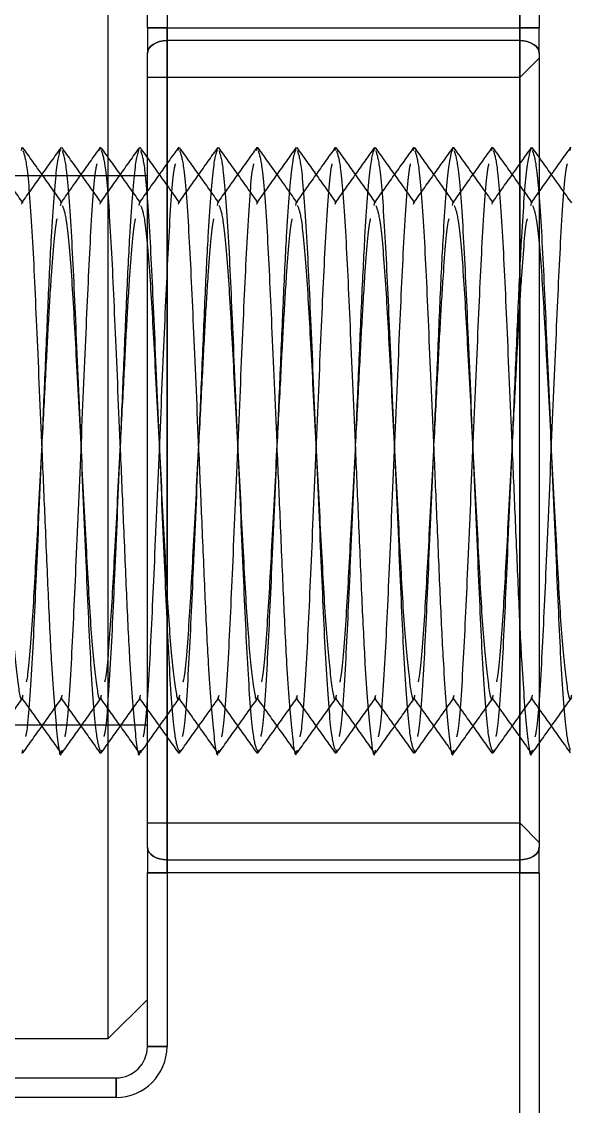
# Model space of a CAD drawing. Header units: metres. Extents: x 0 to 21025, y 0 to 14850.
# Drawn here: x 2132.36 to 2146.36, y 13167.96 to 13195.61 of the extents above; entities that cross this region are included whole.
import ezdxf

# ---------------------------------------------------------------- set-up
doc = ezdxf.new("R2010")
doc.units = ezdxf.units.M
doc.header["$LTSCALE"] = 25
doc.linetypes.add('HIDDEN2', pattern=[4.7625, 3.175, -1.5875])
doc.layers.add('SL4', color=4, linetype='Continuous')
doc.layers.add('ST1', color=7, linetype='HIDDEN2')

msp = doc.modelspace()

# ---------------------------------------------------------------- linework, layer by layer
at = {"layer": 'SL4'}
for radius in [125, 123.91, 122.777, 119.686, 89.286]:
    msp.add_circle((2083.564, 13184.681), radius, dxfattribs=at)
for radius, start, end in [(104.464, 171.10617, 157.38407), (98.5, 170.88256, 157.60769), (93.236, 168.80946, 159.68078), (92.147, 167.89305, 74.24512)]:
    msp.add_arc((2083.564, 13184.681), radius, start, end, dxfattribs=at)
msp.add_open_spline([(2143.646, 13134.586), (2137.933, 13136.198), (2126.507, 13139.421), (2109.351, 13144.261), (2092.158, 13149.111), (2074.908, 13153.978), (2057.656, 13158.845), (2040.46, 13163.696), (2023.302, 13168.537), (2011.874, 13171.761), (2006.16, 13173.373)], degree=3, knots=[0, 0, 0, 0, 0.124879, 0.249755, 0.374717, 0.499956, 0.625212, 0.750198, 0.875098, 1, 1, 1, 1], dxfattribs=at)
at = {"layer": 'ST1'}
for p, q in [((2145.064, 13209.681), (2145.064, 13195.452)), ((2145.064, 13195.452), (2145.064, 13200.476)), ((2145.564, 13200.335), (2145.564, 13195.452)), ((2134.564, 13184.681), (2134.564, 13199.681)), ((2135.564, 13195.452), (2135.564, 13199.881)), ((2136.064, 13199.881), (2136.064, 13195.452)), ((2136.064, 13195.452), (2135.564, 13195.452)), ((2135.564, 13195.452), (2135.564, 13194.799)), ((2135.564, 13195.452), (2136.064, 13195.452)), ((2136.064, 13195.452), (2135.564, 13195.452)), ((2135.564, 13195.452), (2136.064, 13195.452)), ((2136.064, 13195.452), (2145.064, 13195.452)), ((2136.064, 13195.452), (2136.064, 13195.125)), ((2136.064, 13195.452), (2136.064, 13195.125)), ((2136.064, 13195.125), (2136.064, 13195.452)), ((2136.064, 13195.125), (2136.064, 13195.452)), ((2145.064, 13195.452), (2145.064, 13195.125)), ((2145.064, 13195.452), (2145.564, 13195.452)), ((2145.064, 13195.452), (2145.564, 13195.452)), ((2145.064, 13195.452), (2145.064, 13195.125)), ((2145.064, 13195.125), (2145.064, 13195.452)), ((2145.564, 13195.452), (2145.064, 13195.452)), ((2145.564, 13195.452), (2145.064, 13195.452)), ((2145.064, 13195.125), (2145.064, 13195.452)), ((2145.564, 13194.799), (2145.564, 13195.452)), ((2145.064, 13195.125), (2136.064, 13195.125)), ((2136.064, 13195.125), (2136.064, 13174.237)), ((2136.064, 13174.237), (2136.064, 13195.125)), ((2136.064, 13195.125), (2136.064, 13174.237)), ((2136.064, 13174.237), (2136.064, 13195.125)), ((2145.064, 13174.237), (2145.064, 13195.125)), ((2145.064, 13195.125), (2145.064, 13194.181)), ((2145.064, 13194.181), (2145.064, 13195.125)), ((2145.064, 13195.125), (2145.064, 13194.181)), ((2135.564, 13174.564), (2135.564, 13194.799)), ((2145.564, 13194.681), (2145.064, 13194.181)), ((2145.564, 13194.799), (2145.564, 13174.564)), ((2145.064, 13194.181), (2135.564, 13194.181)), ((2145.064, 13194.181), (2145.064, 13175.181)), ((2132.352, 13192.324), (2132.37, 13192.409)), ((2134.352, 13192.324), (2134.37, 13192.409)), ((2136.352, 13192.324), (2136.37, 13192.409)), ((2138.352, 13192.324), (2138.37, 13192.409)), ((2140.352, 13192.324), (2140.37, 13192.409)), ((2142.352, 13192.324), (2142.37, 13192.409)), ((2144.352, 13192.324), (2144.37, 13192.409)), ((2146.352, 13192.324), (2146.37, 13192.409)), ((2135.564, 13191.681), (2121.564, 13191.681)), ((2132.357, 13190.953), (2132.37, 13191.003)), ((2133.35, 13190.923), (2133.37, 13191.003)), ((2134.357, 13190.953), (2134.37, 13191.003)), ((2135.35, 13190.923), (2135.37, 13191.003)), ((2136.357, 13190.953), (2136.37, 13191.003)), ((2137.35, 13190.923), (2137.37, 13191.003)), ((2138.357, 13190.953), (2138.37, 13191.003)), ((2139.35, 13190.923), (2139.37, 13191.003)), ((2140.357, 13190.953), (2140.37, 13191.003)), ((2141.35, 13190.923), (2141.37, 13191.003)), ((2142.357, 13190.953), (2142.37, 13191.003)), ((2143.35, 13190.923), (2143.37, 13191.003)), ((2144.357, 13190.953), (2144.37, 13191.003)), ((2145.35, 13190.923), (2145.37, 13191.003)), ((2134.564, 13169.681), (2134.564, 13184.681)), ((2133.37, 13178.36), (2133.391, 13178.439)), ((2135.37, 13178.36), (2135.391, 13178.439)), ((2137.37, 13178.36), (2137.391, 13178.439)), ((2139.37, 13178.36), (2139.391, 13178.439)), ((2141.37, 13178.36), (2141.391, 13178.439)), ((2143.37, 13178.36), (2143.391, 13178.439)), ((2145.37, 13178.36), (2145.391, 13178.439)), ((2121.564, 13177.681), (2135.564, 13177.681)), ((2132.37, 13176.954), (2132.389, 13177.042)), ((2134.37, 13176.954), (2134.389, 13177.042)), ((2136.37, 13176.954), (2136.389, 13177.042)), ((2138.37, 13176.954), (2138.389, 13177.042)), ((2140.37, 13176.954), (2140.389, 13177.042)), ((2142.37, 13176.954), (2142.389, 13177.042)), ((2144.37, 13176.954), (2144.389, 13177.042)), ((2135.564, 13175.181), (2145.064, 13175.181)), ((2145.064, 13175.181), (2145.564, 13174.681)), ((2145.064, 13175.181), (2145.064, 13174.237)), ((2145.064, 13174.237), (2145.064, 13175.181)), ((2145.064, 13175.181), (2145.064, 13174.237)), ((2135.564, 13174.564), (2135.564, 13173.911)), ((2145.564, 13173.911), (2145.564, 13174.564)), ((2136.064, 13174.237), (2145.064, 13174.237)), ((2136.064, 13174.237), (2136.064, 13173.911)), ((2136.064, 13174.237), (2136.064, 13173.911)), ((2136.064, 13173.911), (2136.064, 13174.237)), ((2136.064, 13173.911), (2136.064, 13174.237)), ((2145.064, 13174.237), (2145.064, 13173.911)), ((2145.064, 13174.237), (2145.064, 13173.911)), ((2145.064, 13173.911), (2145.064, 13174.237)), ((2145.064, 13173.911), (2145.064, 13174.237)), ((2135.564, 13173.911), (2136.064, 13173.911)), ((2135.564, 13169.481), (2135.564, 13173.911)), ((2136.064, 13173.911), (2135.564, 13173.911)), ((2135.564, 13173.911), (2136.064, 13173.911)), ((2136.064, 13173.911), (2135.564, 13173.911)), ((2145.064, 13173.911), (2136.064, 13173.911)), ((2136.064, 13173.911), (2136.064, 13169.481)), ((2145.564, 13173.911), (2145.064, 13173.911)), ((2145.064, 13159.681), (2145.064, 13173.911)), ((2145.564, 13173.911), (2145.064, 13173.911)), ((2145.064, 13173.911), (2145.564, 13173.911)), ((2145.064, 13173.911), (2145.564, 13173.911)), ((2145.564, 13173.911), (2145.564, 13159.681)), ((2134.564, 13169.681), (2135.564, 13170.681)), ((2122.564, 13169.681), (2134.564, 13169.681)), ((2135.564, 13169.481), (2136.064, 13169.481)), ((2136.064, 13169.481), (2135.564, 13169.481)), ((2135.564, 13169.481), (2136.064, 13169.481)), ((2136.064, 13169.481), (2135.564, 13169.481)), ((2120.364, 13168.681), (2134.764, 13168.681)), ((2134.764, 13168.681), (2134.764, 13168.181)), ((2134.764, 13168.181), (2134.764, 13168.681)), ((2134.764, 13168.681), (2134.764, 13168.181)), ((2134.764, 13168.181), (2134.764, 13168.681)), ((2134.764, 13168.181), (2120.364, 13168.181))]:
    msp.add_line(p, q, dxfattribs=at)
at = {"layer": 'ST1', "flags": 128}
for points in [[(2135.564, 13194.799), (2135.574, 13194.862), (2135.602, 13194.924), (2135.648, 13194.98), (2135.711, 13195.03), (2135.786, 13195.07), (2135.873, 13195.1), (2135.967, 13195.119), (2136.064, 13195.125)], [(2135.564, 13194.799), (2135.574, 13194.862), (2135.602, 13194.924), (2135.648, 13194.98), (2135.711, 13195.03), (2135.786, 13195.07), (2135.873, 13195.1), (2135.967, 13195.119), (2136.064, 13195.125)], [(2136.064, 13195.125), (2135.967, 13195.119), (2135.873, 13195.1), (2135.786, 13195.07), (2135.711, 13195.03), (2135.648, 13194.98), (2135.602, 13194.924), (2135.574, 13194.862), (2135.564, 13194.799)], [(2136.064, 13195.125), (2135.967, 13195.119), (2135.873, 13195.1), (2135.786, 13195.07), (2135.711, 13195.03), (2135.648, 13194.98), (2135.602, 13194.924), (2135.574, 13194.862), (2135.564, 13194.799)], [(2145.064, 13195.125), (2145.162, 13195.119), (2145.255, 13195.1), (2145.342, 13195.07), (2145.418, 13195.03), (2145.48, 13194.98), (2145.526, 13194.924), (2145.555, 13194.862), (2145.564, 13194.799)], [(2145.564, 13194.799), (2145.555, 13194.862), (2145.526, 13194.924), (2145.48, 13194.98), (2145.418, 13195.03), (2145.342, 13195.07), (2145.255, 13195.1), (2145.162, 13195.119), (2145.064, 13195.125)], [(2145.064, 13195.125), (2145.162, 13195.119), (2145.255, 13195.1), (2145.342, 13195.07), (2145.418, 13195.03), (2145.48, 13194.98), (2145.526, 13194.924), (2145.555, 13194.862), (2145.564, 13194.799)], [(2145.564, 13194.799), (2145.555, 13194.862), (2145.526, 13194.924), (2145.48, 13194.98), (2145.418, 13195.03), (2145.342, 13195.07), (2145.255, 13195.1), (2145.162, 13195.119), (2145.064, 13195.125)], [(2136.064, 13174.237), (2135.967, 13174.244), (2135.873, 13174.262), (2135.786, 13174.292), (2135.711, 13174.333), (2135.648, 13174.382), (2135.602, 13174.439), (2135.574, 13174.5), (2135.564, 13174.564)], [(2136.064, 13174.237), (2135.967, 13174.244), (2135.873, 13174.262), (2135.786, 13174.292), (2135.711, 13174.333), (2135.648, 13174.382), (2135.602, 13174.439), (2135.574, 13174.5), (2135.564, 13174.564)], [(2135.564, 13174.564), (2135.574, 13174.5), (2135.602, 13174.439), (2135.648, 13174.382), (2135.711, 13174.333), (2135.786, 13174.292), (2135.873, 13174.262), (2135.967, 13174.244), (2136.064, 13174.237)], [(2135.564, 13174.564), (2135.574, 13174.5), (2135.602, 13174.439), (2135.648, 13174.382), (2135.711, 13174.333), (2135.786, 13174.292), (2135.873, 13174.262), (2135.967, 13174.244), (2136.064, 13174.237)], [(2145.564, 13174.564), (2145.555, 13174.5), (2145.526, 13174.439), (2145.48, 13174.382), (2145.418, 13174.333), (2145.342, 13174.292), (2145.255, 13174.262), (2145.162, 13174.244), (2145.064, 13174.237)], [(2145.064, 13174.237), (2145.162, 13174.244), (2145.255, 13174.262), (2145.342, 13174.292), (2145.418, 13174.333), (2145.48, 13174.382), (2145.526, 13174.439), (2145.555, 13174.5), (2145.564, 13174.564)], [(2145.564, 13174.564), (2145.555, 13174.5), (2145.526, 13174.439), (2145.48, 13174.382), (2145.418, 13174.333), (2145.342, 13174.292), (2145.255, 13174.262), (2145.162, 13174.244), (2145.064, 13174.237)], [(2145.064, 13174.237), (2145.162, 13174.244), (2145.255, 13174.262), (2145.342, 13174.292), (2145.418, 13174.333), (2145.48, 13174.382), (2145.526, 13174.439), (2145.555, 13174.5), (2145.564, 13174.564)]]:
    msp.add_lwpolyline(points, dxfattribs=at)
at = {"layer": 'ST1'}
for radius in [114.333, 92.131, 89.448]:
    msp.add_circle((2083.564, 13184.681), radius, dxfattribs=at)
for radius in [1.3, 0.8, 1.3, 1.3, 1.3]:
    msp.add_arc((2134.764, 13169.481), radius, 270, 0, dxfattribs=at)
for points, knots in [([(2132.39, 13190.989), (2132.222, 13191.223), (2131.888, 13191.693), (2131.553, 13192.163), (2131.386, 13192.397)], [0, 0, 0, 0, 0.499937, 1, 1, 1, 1]), ([(2133.36, 13192.404), (2133.193, 13192.169), (2132.859, 13191.7), (2132.525, 13191.231), (2132.357, 13190.997)], [0, 0, 0, 0, 0.500035, 1, 1, 1, 1]), ([(2133.39, 13190.988), (2133.223, 13191.223), (2132.889, 13191.692), (2132.554, 13192.161), (2132.387, 13192.395)], [0, 0, 0, 0, 0.49997, 1, 1, 1, 1]), ([(2132.389, 13192.32), (2132.423, 13192.218), (2132.498, 13191.992), (2132.627, 13190.27), (2132.74, 13187.721), (2132.853, 13185.083), (2132.954, 13182.756), (2133.033, 13180.868), (2133.127, 13178.898), (2133.25, 13177.427), (2133.335, 13176.76), (2133.382, 13177.005), (2133.387, 13177.035)], [0, 0, 0, 0, 0.105235, 0.232658, 0.35505, 0.481371, 0.557428, 0.64442, 0.730956, 0.858379, 0.982548, 1, 1, 1, 1]), ([(2132.461, 13177.385), (2132.471, 13177.426), (2132.523, 13177.631), (2132.627, 13179.128), (2132.74, 13181.632), (2132.853, 13184.281), (2132.954, 13186.605), (2133.033, 13188.5), (2133.127, 13190.442), (2133.25, 13192.063), (2133.33, 13192.294), (2133.37, 13192.409)], [0, 0, 0, 0, 0.035067, 0.175217, 0.309833, 0.448769, 0.532422, 0.628103, 0.72328, 0.863429, 1, 1, 1, 1]), ([(2134.354, 13192.397), (2134.187, 13192.162), (2133.852, 13191.692), (2133.518, 13191.223), (2133.35, 13190.988)], [0, 0, 0, 0, 0.5000596, 1, 1, 1, 1]), ([(2134.39, 13190.989), (2134.222, 13191.223), (2133.888, 13191.693), (2133.553, 13192.163), (2133.386, 13192.397)], [0, 0, 0, 0, 0.4999369, 1, 1, 1, 1]), ([(2133.387, 13192.327), (2133.422, 13192.224), (2133.497, 13191.997), (2133.627, 13190.271), (2133.74, 13187.719), (2133.87, 13184.681), (2134.001, 13181.643), (2134.113, 13179.092), (2134.243, 13177.367), (2134.318, 13177.141), (2134.352, 13177.038)], [0, 0, 0, 0, 0.1105714, 0.242596, 0.3694081, 0.5002899, 0.6311716, 0.7579837, 0.8900083, 1, 1, 1, 1]), ([(2135.36, 13192.404), (2135.193, 13192.169), (2134.859, 13191.7), (2134.525, 13191.231), (2134.357, 13190.997)], [0, 0, 0, 0, 0.500035, 1, 1, 1, 1]), ([(2135.39, 13190.988), (2135.223, 13191.223), (2134.889, 13191.692), (2134.554, 13192.161), (2134.387, 13192.395)], [0, 0, 0, 0, 0.49997, 1, 1, 1, 1]), ([(2134.389, 13192.32), (2134.423, 13192.218), (2134.498, 13191.992), (2134.627, 13190.27), (2134.74, 13187.721), (2134.853, 13185.083), (2134.954, 13182.756), (2135.033, 13180.868), (2135.127, 13178.898), (2135.25, 13177.427), (2135.335, 13176.76), (2135.382, 13177.005), (2135.387, 13177.035)], [0, 0, 0, 0, 0.105235, 0.232658, 0.35505, 0.481371, 0.557428, 0.64442, 0.730956, 0.858379, 0.982548, 1, 1, 1, 1]), ([(2134.461, 13177.385), (2134.471, 13177.426), (2134.523, 13177.631), (2134.627, 13179.128), (2134.74, 13181.632), (2134.853, 13184.281), (2134.954, 13186.605), (2135.033, 13188.5), (2135.127, 13190.442), (2135.25, 13192.063), (2135.33, 13192.294), (2135.37, 13192.409)], [0, 0, 0, 0, 0.035067, 0.175217, 0.309833, 0.448769, 0.532422, 0.628103, 0.72328, 0.863429, 1, 1, 1, 1]), ([(2136.354, 13192.397), (2136.187, 13192.162), (2135.852, 13191.692), (2135.518, 13191.223), (2135.35, 13190.988)], [0, 0, 0, 0, 0.50006, 1, 1, 1, 1]), ([(2136.39, 13190.989), (2136.222, 13191.223), (2135.888, 13191.693), (2135.553, 13192.163), (2135.386, 13192.397)], [0, 0, 0, 0, 0.499937, 1, 1, 1, 1]), ([(2135.387, 13192.327), (2135.422, 13192.224), (2135.497, 13191.997), (2135.627, 13190.271), (2135.74, 13187.719), (2135.87, 13184.681), (2136.001, 13181.643), (2136.113, 13179.092), (2136.243, 13177.367), (2136.318, 13177.141), (2136.352, 13177.038)], [0, 0, 0, 0, 0.110571, 0.242596, 0.369408, 0.50029, 0.631172, 0.757984, 0.890008, 1, 1, 1, 1]), ([(2137.36, 13192.404), (2137.193, 13192.169), (2136.859, 13191.7), (2136.525, 13191.231), (2136.357, 13190.997)], [0, 0, 0, 0, 0.500035, 1, 1, 1, 1]), ([(2137.39, 13190.988), (2137.223, 13191.223), (2136.889, 13191.692), (2136.554, 13192.161), (2136.387, 13192.395)], [0, 0, 0, 0, 0.49997, 1, 1, 1, 1]), ([(2136.389, 13192.32), (2136.423, 13192.218), (2136.498, 13191.992), (2136.627, 13190.27), (2136.74, 13187.721), (2136.853, 13185.083), (2136.954, 13182.756), (2137.033, 13180.868), (2137.127, 13178.898), (2137.25, 13177.427), (2137.335, 13176.76), (2137.382, 13177.005), (2137.387, 13177.035)], [0, 0, 0, 0, 0.105235, 0.232658, 0.35505, 0.481371, 0.557428, 0.64442, 0.730956, 0.858379, 0.982548, 1, 1, 1, 1]), ([(2136.461, 13177.385), (2136.471, 13177.426), (2136.523, 13177.631), (2136.627, 13179.128), (2136.74, 13181.632), (2136.853, 13184.281), (2136.954, 13186.605), (2137.033, 13188.5), (2137.127, 13190.442), (2137.25, 13192.063), (2137.33, 13192.294), (2137.37, 13192.409)], [0, 0, 0, 0, 0.035067, 0.175217, 0.309833, 0.448769, 0.532422, 0.628103, 0.72328, 0.863429, 1, 1, 1, 1]), ([(2138.354, 13192.397), (2138.187, 13192.162), (2137.852, 13191.692), (2137.518, 13191.223), (2137.35, 13190.988)], [0, 0, 0, 0, 0.50006, 1, 1, 1, 1]), ([(2138.39, 13190.989), (2138.222, 13191.223), (2137.888, 13191.693), (2137.553, 13192.163), (2137.386, 13192.397)], [0, 0, 0, 0, 0.499937, 1, 1, 1, 1]), ([(2137.387, 13192.327), (2137.422, 13192.224), (2137.497, 13191.997), (2137.627, 13190.271), (2137.74, 13187.719), (2137.87, 13184.681), (2138.001, 13181.643), (2138.113, 13179.092), (2138.243, 13177.367), (2138.318, 13177.141), (2138.352, 13177.038)], [0, 0, 0, 0, 0.110571, 0.242596, 0.369408, 0.50029, 0.631172, 0.757984, 0.890008, 1, 1, 1, 1]), ([(2139.36, 13192.404), (2139.193, 13192.169), (2138.859, 13191.7), (2138.525, 13191.231), (2138.357, 13190.997)], [0, 0, 0, 0, 0.500035, 1, 1, 1, 1]), ([(2139.39, 13190.988), (2139.223, 13191.223), (2138.889, 13191.692), (2138.554, 13192.161), (2138.387, 13192.395)], [0, 0, 0, 0, 0.49997, 1, 1, 1, 1]), ([(2138.389, 13192.32), (2138.423, 13192.218), (2138.498, 13191.992), (2138.627, 13190.27), (2138.74, 13187.721), (2138.853, 13185.083), (2138.954, 13182.756), (2139.033, 13180.868), (2139.127, 13178.898), (2139.25, 13177.427), (2139.335, 13176.76), (2139.382, 13177.005), (2139.387, 13177.035)], [0, 0, 0, 0, 0.105235, 0.232658, 0.35505, 0.481371, 0.557428, 0.64442, 0.730956, 0.858379, 0.982548, 1, 1, 1, 1]), ([(2138.461, 13177.385), (2138.471, 13177.426), (2138.523, 13177.631), (2138.627, 13179.128), (2138.74, 13181.632), (2138.853, 13184.281), (2138.954, 13186.605), (2139.033, 13188.5), (2139.127, 13190.442), (2139.25, 13192.063), (2139.33, 13192.294), (2139.37, 13192.409)], [0, 0, 0, 0, 0.035067, 0.175217, 0.309833, 0.448769, 0.532422, 0.628103, 0.72328, 0.863429, 1, 1, 1, 1]), ([(2140.354, 13192.397), (2140.187, 13192.162), (2139.852, 13191.692), (2139.518, 13191.223), (2139.35, 13190.988)], [0, 0, 0, 0, 0.50006, 1, 1, 1, 1]), ([(2140.39, 13190.989), (2140.222, 13191.223), (2139.888, 13191.693), (2139.553, 13192.163), (2139.386, 13192.397)], [0, 0, 0, 0, 0.4999369, 1, 1, 1, 1]), ([(2139.387, 13192.327), (2139.422, 13192.224), (2139.497, 13191.997), (2139.627, 13190.271), (2139.74, 13187.719), (2139.87, 13184.681), (2140.001, 13181.643), (2140.113, 13179.092), (2140.243, 13177.367), (2140.318, 13177.141), (2140.352, 13177.038)], [0, 0, 0, 0, 0.110571, 0.242596, 0.369408, 0.50029, 0.631172, 0.757984, 0.890008, 1, 1, 1, 1]), ([(2141.36, 13192.404), (2141.193, 13192.169), (2140.859, 13191.7), (2140.525, 13191.231), (2140.357, 13190.997)], [0, 0, 0, 0, 0.5000352, 1, 1, 1, 1]), ([(2141.39, 13190.988), (2141.223, 13191.223), (2140.889, 13191.692), (2140.554, 13192.161), (2140.387, 13192.395)], [0, 0, 0, 0, 0.49997, 1, 1, 1, 1]), ([(2140.389, 13192.32), (2140.423, 13192.218), (2140.498, 13191.992), (2140.627, 13190.27), (2140.74, 13187.721), (2140.853, 13185.083), (2140.954, 13182.756), (2141.033, 13180.868), (2141.127, 13178.898), (2141.25, 13177.427), (2141.335, 13176.76), (2141.382, 13177.005), (2141.387, 13177.035)], [0, 0, 0, 0, 0.105235, 0.232658, 0.35505, 0.481371, 0.557428, 0.64442, 0.730956, 0.858379, 0.982548, 1, 1, 1, 1]), ([(2140.461, 13177.385), (2140.471, 13177.426), (2140.523, 13177.631), (2140.627, 13179.128), (2140.74, 13181.632), (2140.853, 13184.281), (2140.954, 13186.605), (2141.033, 13188.5), (2141.127, 13190.442), (2141.25, 13192.063), (2141.33, 13192.294), (2141.37, 13192.409)], [0, 0, 0, 0, 0.035067, 0.175217, 0.309833, 0.448769, 0.532422, 0.628103, 0.72328, 0.863429, 1, 1, 1, 1]), ([(2142.354, 13192.397), (2142.187, 13192.162), (2141.852, 13191.692), (2141.518, 13191.223), (2141.35, 13190.988)], [0, 0, 0, 0, 0.50006, 1, 1, 1, 1]), ([(2142.39, 13190.989), (2142.222, 13191.223), (2141.888, 13191.693), (2141.553, 13192.163), (2141.386, 13192.397)], [0, 0, 0, 0, 0.499937, 1, 1, 1, 1]), ([(2141.387, 13192.327), (2141.422, 13192.224), (2141.497, 13191.997), (2141.627, 13190.271), (2141.74, 13187.719), (2141.87, 13184.681), (2142.001, 13181.643), (2142.113, 13179.092), (2142.243, 13177.367), (2142.318, 13177.141), (2142.352, 13177.038)], [0, 0, 0, 0, 0.110571, 0.242596, 0.369408, 0.50029, 0.631172, 0.757984, 0.890008, 1, 1, 1, 1]), ([(2143.36, 13192.404), (2143.193, 13192.169), (2142.859, 13191.7), (2142.525, 13191.231), (2142.357, 13190.997)], [0, 0, 0, 0, 0.500035, 1, 1, 1, 1]), ([(2143.39, 13190.988), (2143.223, 13191.223), (2142.889, 13191.692), (2142.554, 13192.161), (2142.387, 13192.395)], [0, 0, 0, 0, 0.49997, 1, 1, 1, 1]), ([(2142.389, 13192.32), (2142.423, 13192.218), (2142.498, 13191.992), (2142.627, 13190.27), (2142.74, 13187.721), (2142.853, 13185.083), (2142.954, 13182.756), (2143.033, 13180.868), (2143.127, 13178.898), (2143.25, 13177.427), (2143.335, 13176.76), (2143.382, 13177.005), (2143.387, 13177.035)], [0, 0, 0, 0, 0.105235, 0.232658, 0.35505, 0.481371, 0.557428, 0.64442, 0.730956, 0.858379, 0.982548, 1, 1, 1, 1]), ([(2142.461, 13177.385), (2142.471, 13177.426), (2142.523, 13177.631), (2142.627, 13179.128), (2142.74, 13181.632), (2142.853, 13184.281), (2142.954, 13186.605), (2143.033, 13188.5), (2143.127, 13190.442), (2143.25, 13192.063), (2143.33, 13192.294), (2143.37, 13192.409)], [0, 0, 0, 0, 0.035067, 0.175217, 0.309833, 0.448769, 0.532422, 0.628103, 0.72328, 0.863429, 1, 1, 1, 1]), ([(2144.354, 13192.397), (2144.187, 13192.162), (2143.852, 13191.692), (2143.518, 13191.223), (2143.35, 13190.988)], [0, 0, 0, 0, 0.50006, 1, 1, 1, 1]), ([(2144.39, 13190.989), (2144.222, 13191.223), (2143.888, 13191.693), (2143.553, 13192.163), (2143.386, 13192.397)], [0, 0, 0, 0, 0.4999369, 1, 1, 1, 1]), ([(2143.387, 13192.327), (2143.422, 13192.224), (2143.497, 13191.997), (2143.627, 13190.271), (2143.74, 13187.719), (2143.87, 13184.681), (2144.001, 13181.643), (2144.113, 13179.092), (2144.243, 13177.367), (2144.318, 13177.141), (2144.352, 13177.038)], [0, 0, 0, 0, 0.110571, 0.242596, 0.369408, 0.50029, 0.631172, 0.757984, 0.890008, 1, 1, 1, 1]), ([(2145.36, 13192.404), (2145.193, 13192.169), (2144.859, 13191.7), (2144.525, 13191.231), (2144.357, 13190.997)], [0, 0, 0, 0, 0.500035, 1, 1, 1, 1]), ([(2145.39, 13190.988), (2145.223, 13191.223), (2144.889, 13191.692), (2144.554, 13192.161), (2144.387, 13192.395)], [0, 0, 0, 0, 0.49997, 1, 1, 1, 1]), ([(2144.389, 13192.32), (2144.423, 13192.218), (2144.498, 13191.992), (2144.627, 13190.27), (2144.74, 13187.721), (2144.853, 13185.083), (2144.954, 13182.756), (2145.033, 13180.868), (2145.127, 13178.898), (2145.25, 13177.427), (2145.335, 13176.76), (2145.382, 13177.005), (2145.387, 13177.035)], [0, 0, 0, 0, 0.105235, 0.232658, 0.35505, 0.481371, 0.557428, 0.64442, 0.730956, 0.858379, 0.982548, 1, 1, 1, 1]), ([(2144.461, 13177.385), (2144.471, 13177.426), (2144.523, 13177.631), (2144.627, 13179.128), (2144.74, 13181.632), (2144.853, 13184.281), (2144.954, 13186.605), (2145.033, 13188.5), (2145.127, 13190.442), (2145.25, 13192.063), (2145.33, 13192.294), (2145.37, 13192.409)], [0, 0, 0, 0, 0.035067, 0.175217, 0.309833, 0.448769, 0.532422, 0.628103, 0.72328, 0.863429, 1, 1, 1, 1]), ([(2146.354, 13192.397), (2146.187, 13192.162), (2145.852, 13191.692), (2145.518, 13191.223), (2145.35, 13190.988)], [0, 0, 0, 0, 0.5000596, 1, 1, 1, 1]), ([(2146.39, 13190.989), (2146.222, 13191.223), (2145.888, 13191.693), (2145.553, 13192.163), (2145.386, 13192.397)], [0, 0, 0, 0, 0.4999369, 1, 1, 1, 1]), ([(2145.387, 13192.327), (2145.422, 13192.224), (2145.497, 13191.997), (2145.627, 13190.271), (2145.74, 13187.719), (2145.87, 13184.681), (2146.001, 13181.643), (2146.113, 13179.092), (2146.243, 13177.367), (2146.318, 13177.141), (2146.352, 13177.038)], [0, 0, 0, 0, 0.110571, 0.242596, 0.369408, 0.50029, 0.631172, 0.757984, 0.890008, 1, 1, 1, 1]), ([(2133.46, 13177.378), (2133.47, 13177.42), (2133.523, 13177.626), (2133.627, 13179.127), (2133.74, 13181.634), (2133.87, 13184.681), (2134.001, 13187.728), (2134.113, 13190.235), (2134.218, 13191.735), (2134.27, 13191.94), (2134.28, 13191.982)], [0, 0, 0, 0, 0.040767, 0.196457, 0.346, 0.500342, 0.654684, 0.804227, 0.959916, 1, 1, 1, 1]), ([(2135.46, 13177.378), (2135.47, 13177.42), (2135.523, 13177.626), (2135.627, 13179.127), (2135.74, 13181.634), (2135.87, 13184.681), (2136.001, 13187.728), (2136.113, 13190.235), (2136.218, 13191.735), (2136.27, 13191.94), (2136.28, 13191.982)], [0, 0, 0, 0, 0.040767, 0.196457, 0.346, 0.500342, 0.654684, 0.804227, 0.959916, 1, 1, 1, 1]), ([(2137.46, 13177.378), (2137.47, 13177.42), (2137.523, 13177.626), (2137.627, 13179.127), (2137.74, 13181.634), (2137.87, 13184.681), (2138.001, 13187.728), (2138.113, 13190.235), (2138.218, 13191.735), (2138.27, 13191.94), (2138.28, 13191.982)], [0, 0, 0, 0, 0.040767, 0.196457, 0.346, 0.500342, 0.654684, 0.804227, 0.959916, 1, 1, 1, 1]), ([(2139.46, 13177.378), (2139.47, 13177.42), (2139.523, 13177.626), (2139.627, 13179.127), (2139.74, 13181.634), (2139.87, 13184.681), (2140.001, 13187.728), (2140.113, 13190.235), (2140.218, 13191.735), (2140.27, 13191.94), (2140.28, 13191.982)], [0, 0, 0, 0, 0.040767, 0.196457, 0.346, 0.500342, 0.654684, 0.804227, 0.959916, 1, 1, 1, 1]), ([(2141.46, 13177.378), (2141.47, 13177.42), (2141.523, 13177.626), (2141.627, 13179.127), (2141.74, 13181.634), (2141.87, 13184.681), (2142.001, 13187.728), (2142.113, 13190.235), (2142.218, 13191.735), (2142.27, 13191.94), (2142.28, 13191.982)], [0, 0, 0, 0, 0.040767, 0.196457, 0.346, 0.500342, 0.654684, 0.804227, 0.959916, 1, 1, 1, 1]), ([(2143.46, 13177.378), (2143.47, 13177.42), (2143.523, 13177.626), (2143.627, 13179.127), (2143.74, 13181.634), (2143.87, 13184.681), (2144.001, 13187.728), (2144.113, 13190.235), (2144.218, 13191.735), (2144.27, 13191.94), (2144.28, 13191.982)], [0, 0, 0, 0, 0.040767, 0.196457, 0.346, 0.500342, 0.654684, 0.804227, 0.959916, 1, 1, 1, 1]), ([(2145.46, 13177.378), (2145.47, 13177.42), (2145.523, 13177.626), (2145.627, 13179.127), (2145.74, 13181.634), (2145.87, 13184.681), (2146.001, 13187.728), (2146.113, 13190.235), (2146.218, 13191.735), (2146.27, 13191.94), (2146.28, 13191.982)], [0, 0, 0, 0, 0.040767, 0.196457, 0.346, 0.500342, 0.654684, 0.804227, 0.959916, 1, 1, 1, 1]), ([(2131.391, 13190.923), (2131.424, 13190.841), (2131.498, 13190.656), (2131.627, 13189.253), (2131.74, 13187.167), (2131.87, 13184.679), (2132.001, 13182.204), (2132.113, 13180.078), (2132.25, 13178.744), (2132.336, 13178.201), (2132.384, 13178.409), (2132.39, 13178.438)], [0, 0, 0, 0, 0.103385, 0.230773, 0.353124, 0.479408, 0.605692, 0.728043, 0.855432, 0.979562, 1, 1, 1, 1]), ([(2133.391, 13190.923), (2133.424, 13190.841), (2133.498, 13190.656), (2133.627, 13189.253), (2133.74, 13187.167), (2133.87, 13184.679), (2134.001, 13182.204), (2134.113, 13180.078), (2134.25, 13178.744), (2134.336, 13178.201), (2134.384, 13178.409), (2134.39, 13178.438)], [0, 0, 0, 0, 0.103385, 0.230773, 0.353124, 0.479408, 0.605692, 0.728043, 0.855432, 0.979562, 1, 1, 1, 1]), ([(2135.391, 13190.923), (2135.424, 13190.841), (2135.498, 13190.656), (2135.627, 13189.253), (2135.74, 13187.167), (2135.87, 13184.679), (2136.001, 13182.204), (2136.113, 13180.078), (2136.25, 13178.744), (2136.336, 13178.201), (2136.384, 13178.409), (2136.39, 13178.438)], [0, 0, 0, 0, 0.103385, 0.230773, 0.353124, 0.479408, 0.605692, 0.728043, 0.855432, 0.979562, 1, 1, 1, 1]), ([(2137.391, 13190.923), (2137.424, 13190.841), (2137.498, 13190.656), (2137.627, 13189.253), (2137.74, 13187.167), (2137.87, 13184.679), (2138.001, 13182.204), (2138.113, 13180.078), (2138.25, 13178.744), (2138.336, 13178.201), (2138.384, 13178.409), (2138.39, 13178.438)], [0, 0, 0, 0, 0.103385, 0.230773, 0.353124, 0.479408, 0.605692, 0.728043, 0.855432, 0.979562, 1, 1, 1, 1]), ([(2139.391, 13190.923), (2139.424, 13190.841), (2139.498, 13190.656), (2139.627, 13189.253), (2139.74, 13187.167), (2139.87, 13184.679), (2140.001, 13182.204), (2140.113, 13180.078), (2140.25, 13178.744), (2140.336, 13178.201), (2140.384, 13178.409), (2140.39, 13178.438)], [0, 0, 0, 0, 0.103385, 0.230773, 0.353124, 0.479408, 0.605692, 0.728043, 0.855432, 0.979562, 1, 1, 1, 1]), ([(2141.391, 13190.923), (2141.424, 13190.841), (2141.498, 13190.656), (2141.627, 13189.253), (2141.74, 13187.167), (2141.87, 13184.679), (2142.001, 13182.204), (2142.113, 13180.078), (2142.25, 13178.744), (2142.336, 13178.201), (2142.384, 13178.409), (2142.39, 13178.438)], [0, 0, 0, 0, 0.103385, 0.230773, 0.353124, 0.479408, 0.605692, 0.728043, 0.855432, 0.979562, 1, 1, 1, 1]), ([(2143.391, 13190.923), (2143.424, 13190.841), (2143.498, 13190.656), (2143.627, 13189.253), (2143.74, 13187.167), (2143.87, 13184.679), (2144.001, 13182.204), (2144.113, 13180.078), (2144.25, 13178.744), (2144.336, 13178.201), (2144.384, 13178.409), (2144.39, 13178.438)], [0, 0, 0, 0, 0.103385, 0.230773, 0.353124, 0.479408, 0.605692, 0.728043, 0.855432, 0.979562, 1, 1, 1, 1]), ([(2145.391, 13190.923), (2145.424, 13190.841), (2145.498, 13190.656), (2145.627, 13189.253), (2145.74, 13187.167), (2145.87, 13184.679), (2146.001, 13182.204), (2146.113, 13180.078), (2146.25, 13178.744), (2146.336, 13178.201), (2146.384, 13178.409), (2146.39, 13178.438)], [0, 0, 0, 0, 0.103385, 0.230773, 0.353124, 0.479408, 0.605692, 0.728043, 0.855432, 0.979562, 1, 1, 1, 1]), ([(2132.478, 13178.777), (2132.483, 13178.794), (2132.529, 13178.959), (2132.628, 13180.15), (2132.74, 13182.183), (2132.858, 13184.462), (2132.962, 13186.412), (2133.04, 13187.942), (2133.129, 13189.394), (2133.211, 13190.403), (2133.258, 13190.567), (2133.262, 13190.584)], [0, 0, 0, 0, 0.0191483, 0.1819613, 0.3383353, 0.4997364, 0.6175161, 0.7178528, 0.8186194, 0.9814324, 1, 1, 1, 1]), ([(2134.478, 13178.777), (2134.483, 13178.794), (2134.529, 13178.959), (2134.628, 13180.15), (2134.74, 13182.183), (2134.858, 13184.462), (2134.962, 13186.412), (2135.04, 13187.942), (2135.129, 13189.394), (2135.211, 13190.403), (2135.258, 13190.567), (2135.262, 13190.584)], [0, 0, 0, 0, 0.019148, 0.181961, 0.338335, 0.499736, 0.617516, 0.717853, 0.818619, 0.981432, 1, 1, 1, 1]), ([(2136.478, 13178.777), (2136.483, 13178.794), (2136.529, 13178.959), (2136.628, 13180.15), (2136.74, 13182.183), (2136.858, 13184.462), (2136.962, 13186.412), (2137.04, 13187.942), (2137.129, 13189.394), (2137.211, 13190.403), (2137.258, 13190.567), (2137.262, 13190.584)], [0, 0, 0, 0, 0.019148, 0.181961, 0.338335, 0.499736, 0.617516, 0.717853, 0.818619, 0.981432, 1, 1, 1, 1]), ([(2138.478, 13178.777), (2138.483, 13178.794), (2138.529, 13178.959), (2138.628, 13180.15), (2138.74, 13182.183), (2138.858, 13184.462), (2138.962, 13186.412), (2139.04, 13187.942), (2139.129, 13189.394), (2139.211, 13190.403), (2139.258, 13190.567), (2139.262, 13190.584)], [0, 0, 0, 0, 0.0191483, 0.1819613, 0.3383353, 0.4997364, 0.6175161, 0.7178528, 0.8186194, 0.9814324, 1, 1, 1, 1]), ([(2140.478, 13178.777), (2140.483, 13178.794), (2140.529, 13178.959), (2140.628, 13180.15), (2140.74, 13182.183), (2140.858, 13184.462), (2140.962, 13186.412), (2141.04, 13187.942), (2141.129, 13189.394), (2141.211, 13190.403), (2141.258, 13190.567), (2141.262, 13190.584)], [0, 0, 0, 0, 0.019148, 0.181961, 0.338335, 0.499736, 0.617516, 0.717853, 0.818619, 0.981432, 1, 1, 1, 1]), ([(2142.478, 13178.777), (2142.483, 13178.794), (2142.529, 13178.959), (2142.628, 13180.15), (2142.74, 13182.183), (2142.858, 13184.462), (2142.962, 13186.412), (2143.04, 13187.942), (2143.129, 13189.394), (2143.211, 13190.403), (2143.258, 13190.567), (2143.262, 13190.584)], [0, 0, 0, 0, 0.019148, 0.181961, 0.338335, 0.499736, 0.617516, 0.717853, 0.818619, 0.981432, 1, 1, 1, 1]), ([(2144.478, 13178.777), (2144.483, 13178.794), (2144.529, 13178.959), (2144.628, 13180.15), (2144.74, 13182.183), (2144.858, 13184.462), (2144.962, 13186.412), (2145.04, 13187.942), (2145.129, 13189.394), (2145.211, 13190.403), (2145.258, 13190.567), (2145.262, 13190.584)], [0, 0, 0, 0, 0.019148, 0.181961, 0.338335, 0.499736, 0.617516, 0.717853, 0.818619, 0.981432, 1, 1, 1, 1]), ([(2131.386, 13176.965), (2131.553, 13177.2), (2131.888, 13177.669), (2132.222, 13178.139), (2132.39, 13178.374)], [0, 0, 0, 0, 0.5000631, 1, 1, 1, 1]), ([(2132.357, 13178.366), (2132.525, 13178.131), (2132.859, 13177.662), (2133.193, 13177.193), (2133.36, 13176.958)], [0, 0, 0, 0, 0.499965, 1, 1, 1, 1]), ([(2132.387, 13176.967), (2132.554, 13177.202), (2132.889, 13177.671), (2133.223, 13178.14), (2133.39, 13178.374)], [0, 0, 0, 0, 0.50003, 1, 1, 1, 1]), ([(2133.35, 13178.374), (2133.518, 13178.14), (2133.852, 13177.67), (2134.187, 13177.201), (2134.354, 13176.966)], [0, 0, 0, 0, 0.4999404, 1, 1, 1, 1]), ([(2133.386, 13176.965), (2133.553, 13177.2), (2133.888, 13177.669), (2134.222, 13178.139), (2134.39, 13178.374)], [0, 0, 0, 0, 0.500063, 1, 1, 1, 1]), ([(2134.357, 13178.366), (2134.525, 13178.131), (2134.859, 13177.662), (2135.193, 13177.193), (2135.36, 13176.958)], [0, 0, 0, 0, 0.499965, 1, 1, 1, 1]), ([(2134.387, 13176.967), (2134.554, 13177.202), (2134.889, 13177.671), (2135.223, 13178.14), (2135.39, 13178.374)], [0, 0, 0, 0, 0.50003, 1, 1, 1, 1]), ([(2135.35, 13178.374), (2135.518, 13178.14), (2135.852, 13177.67), (2136.187, 13177.201), (2136.354, 13176.966)], [0, 0, 0, 0, 0.49994, 1, 1, 1, 1]), ([(2135.386, 13176.965), (2135.553, 13177.2), (2135.888, 13177.669), (2136.222, 13178.139), (2136.39, 13178.374)], [0, 0, 0, 0, 0.500063, 1, 1, 1, 1]), ([(2136.357, 13178.366), (2136.525, 13178.131), (2136.859, 13177.662), (2137.193, 13177.193), (2137.36, 13176.958)], [0, 0, 0, 0, 0.499965, 1, 1, 1, 1]), ([(2136.387, 13176.967), (2136.554, 13177.202), (2136.889, 13177.671), (2137.223, 13178.14), (2137.39, 13178.374)], [0, 0, 0, 0, 0.50003, 1, 1, 1, 1]), ([(2137.35, 13178.374), (2137.518, 13178.14), (2137.852, 13177.67), (2138.187, 13177.201), (2138.354, 13176.966)], [0, 0, 0, 0, 0.49994, 1, 1, 1, 1]), ([(2137.386, 13176.965), (2137.553, 13177.2), (2137.888, 13177.669), (2138.222, 13178.139), (2138.39, 13178.374)], [0, 0, 0, 0, 0.500063, 1, 1, 1, 1]), ([(2138.357, 13178.366), (2138.525, 13178.131), (2138.859, 13177.662), (2139.193, 13177.193), (2139.36, 13176.958)], [0, 0, 0, 0, 0.499965, 1, 1, 1, 1]), ([(2138.387, 13176.967), (2138.554, 13177.202), (2138.889, 13177.671), (2139.223, 13178.14), (2139.39, 13178.374)], [0, 0, 0, 0, 0.50003, 1, 1, 1, 1]), ([(2139.35, 13178.374), (2139.518, 13178.14), (2139.852, 13177.67), (2140.187, 13177.201), (2140.354, 13176.966)], [0, 0, 0, 0, 0.49994, 1, 1, 1, 1]), ([(2139.386, 13176.965), (2139.553, 13177.2), (2139.888, 13177.669), (2140.222, 13178.139), (2140.39, 13178.374)], [0, 0, 0, 0, 0.500063, 1, 1, 1, 1]), ([(2140.357, 13178.366), (2140.525, 13178.131), (2140.859, 13177.662), (2141.193, 13177.193), (2141.36, 13176.958)], [0, 0, 0, 0, 0.4999648, 1, 1, 1, 1]), ([(2140.387, 13176.967), (2140.554, 13177.202), (2140.889, 13177.671), (2141.223, 13178.14), (2141.39, 13178.374)], [0, 0, 0, 0, 0.50003, 1, 1, 1, 1]), ([(2141.35, 13178.374), (2141.518, 13178.14), (2141.852, 13177.67), (2142.187, 13177.201), (2142.354, 13176.966)], [0, 0, 0, 0, 0.4999404, 1, 1, 1, 1]), ([(2141.386, 13176.965), (2141.553, 13177.2), (2141.888, 13177.669), (2142.222, 13178.139), (2142.39, 13178.374)], [0, 0, 0, 0, 0.5000631, 1, 1, 1, 1]), ([(2142.357, 13178.366), (2142.525, 13178.131), (2142.859, 13177.662), (2143.193, 13177.193), (2143.36, 13176.958)], [0, 0, 0, 0, 0.499965, 1, 1, 1, 1]), ([(2142.387, 13176.967), (2142.554, 13177.202), (2142.889, 13177.671), (2143.223, 13178.14), (2143.39, 13178.374)], [0, 0, 0, 0, 0.50003, 1, 1, 1, 1]), ([(2143.35, 13178.374), (2143.518, 13178.14), (2143.852, 13177.67), (2144.187, 13177.201), (2144.354, 13176.966)], [0, 0, 0, 0, 0.49994, 1, 1, 1, 1]), ([(2143.386, 13176.965), (2143.553, 13177.2), (2143.888, 13177.669), (2144.222, 13178.139), (2144.39, 13178.374)], [0, 0, 0, 0, 0.500063, 1, 1, 1, 1]), ([(2144.357, 13178.366), (2144.525, 13178.131), (2144.859, 13177.662), (2145.193, 13177.193), (2145.36, 13176.958)], [0, 0, 0, 0, 0.499965, 1, 1, 1, 1]), ([(2144.387, 13176.967), (2144.554, 13177.202), (2144.889, 13177.671), (2145.223, 13178.14), (2145.39, 13178.374)], [0, 0, 0, 0, 0.50003, 1, 1, 1, 1]), ([(2145.35, 13178.374), (2145.518, 13178.14), (2145.852, 13177.67), (2146.187, 13177.201), (2146.354, 13176.966)], [0, 0, 0, 0, 0.49994, 1, 1, 1, 1]), ([(2145.386, 13176.965), (2145.553, 13177.2), (2145.888, 13177.669), (2146.222, 13178.139), (2146.39, 13178.374)], [0, 0, 0, 0, 0.500063, 1, 1, 1, 1])]:
    msp.add_open_spline(points, degree=3, knots=knots, dxfattribs=at)

doc.saveas('drawing.dxf')
